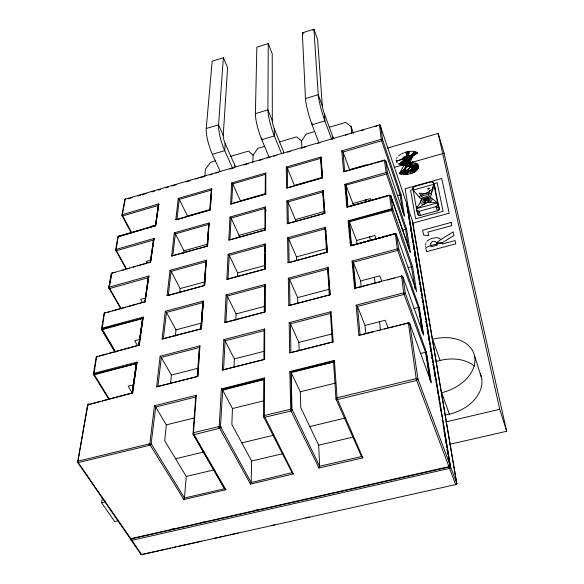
<?xml version="1.0" encoding="UTF-8"?>
<svg xmlns="http://www.w3.org/2000/svg" width="584" height="584" viewBox="0 0 584 584"><rect width="100%" height="100%" fill="white"/><g stroke="black" fill="none" stroke-linecap="round" stroke-linejoin="round"><path stroke-width="0.88" d="M264.64 359.372L264.676 328.996L223.833 339.64L222.307 370.044L264.64 359.372L222.307 370.044M265.297 243.959L265.282 269.005L226.855 279.371L228.11 254.244L265.297 243.959L264.808 245.492L264.603 269.166L226.855 279.371M265.567 206.948L265.559 229.848L228.826 240.031L229.979 217.044L265.567 206.948L265.099 208.415L264.91 230.045L230.782 239.688M265.815 194.012L265.815 172.995L231.687 182.901L230.629 204.013L265.815 194.012L230.629 204.013M264.508 377.943L264.581 416.377L293.358 473.952L250.485 484.078L219.168 427.459L221.365 388.966L264.508 377.943L263.727 379.52L263.486 416.662L292.066 472.639L293.358 473.952M264.596 285.196L264.501 311.914L264.486 286.072L265.005 284.466L226.074 294.942L224.694 322.514L264.975 311.987L265.005 284.466L264.501 311.914L264.975 311.987L264.596 285.196L264.26 312.097M269.056 157.154L261.749 139.664A19.33 3.497 73.5 0 1 255.383 113.668L256.865 47.151L268.246 43.574L267.91 109.887A19.374 3.285 73.6 0 0 274.341 135.926L281.51 153.504M265.194 194.238L265.37 174.412L265.815 172.995M263.888 359.423L264.136 330.675L264.676 328.996M261.771 137.89L261.749 139.664L274.341 135.926L274.312 128.852A6.11 1.037 73.6 0 1 272.305 120.705L267.91 109.887L255.383 113.668M221.365 388.966L222.686 390.243L232.454 408.537L231.841 424.422L251.624 461.024L251.142 482.552L250.485 484.078M252.894 162.483L253.069 155.191L257.902 148.321L264.778 146.292M395.237 234.038L395.295 233.527L350.451 245.849L348.159 220.876L391.557 208.751L392.879 209.291L412.574 266.45L416.618 291.664L396.113 233.746L398.828 249.404L419.195 307.279L423.67 335.187L402.821 276.692L402.332 276.049L401.412 276.32L401.427 275.896L402.23 276.276M137.89 303.884L144.898 301.957L148.891 276.02L108.843 287.284L109.004 288.408L109.682 288.518L148.248 277.714L148.891 276.02L145.219 301.578L104.149 313.236L101.441 329.478L114.581 351.334M234.038 367.139L234.352 358.934L225.096 340.837L223.833 339.64M235.841 320.105L236.075 313.929L227.278 296.066L226.074 294.942M237.506 276.48L237.644 272.903L229.264 255.317L228.11 254.244M239.017 237.126L239.082 235.352L231.082 218.058L229.979 217.044M147.803 263.004L150.387 262.274L154.081 238.44L115.668 249.529L115.822 250.602L116.472 250.697L153.461 240.061L154.081 238.44L150.708 261.858L111.369 273.356L108.806 287.861L120.611 308.381M234.826 167.287L234.914 165.476M150.227 227.402L155.424 225.891L158.841 203.911L121.939 214.81L122.093 215.839L122.72 215.912L158.257 205.466L158.841 203.911L155.738 225.446L117.99 236.754L115.632 250.098L125.721 268.275M402.982 324.361L408.231 323.04L408.252 322.623L409.727 323.499L431.306 382.805L426.378 352.064L405.303 293.299L402.821 276.692L401.391 276.144L354.561 288.262L352.05 261.048L397.215 248.923L398.828 249.404L397.843 250.39L353.32 262.201L352.05 261.048M211.7 188.705L210.262 209.911L175.82 219.701L178.266 198.407L211.7 188.705L210.262 209.911L177.748 219.372M223.562 369.796L225.096 340.837L264.136 330.675M231.658 203.947L232.746 183.865L231.687 182.901M227.986 279.232L229.264 255.317L264.808 245.492M199.962 345.859L199.531 346.619L197.859 376.388L156.607 386.783L160.118 356.24L199.962 345.859L197.859 376.388L158.782 386.301M203.626 304.257L202.896 301.782L200.976 328.668L203.312 301.067L201.407 328.755L162.096 339.027L165.287 311.294L203.312 301.067L201.407 328.755L162.096 339.027M142.058 554.523L141.576 554.581L131.962 540.295L131.612 538.696L130.838 539.667L140.927 554.42L141.576 554.581L455.827 484.567L456.834 483.377L450.556 466.85L449.789 466.587L449.184 467.025L449.461 468.127L455.754 484.917L456.805 483.961L412.508 220.92L406.975 205.524M220.299 171.711L212.379 154.315A19.148 4.322 73.2 0 1 206.24 128.517L212.174 61.218L223.358 57.699L218.54 124.801L223.234 135.415A6.052 1.299 73.2 0 0 225.168 143.503L224.731 150.65L232.52 168.126M223.234 135.415L227.599 67.78L223.358 57.699M206.356 260.267L204.626 285.503L167.09 295.628L169.995 270.326L206.356 260.267L204.035 285.634L169.134 295.234M209.145 222.957L207.568 246.047L171.645 256.011L174.309 232.841L209.145 222.957L206.992 246.222L171.645 256.011M204.218 285.452L205.962 260.953L204.626 285.503L204.035 285.634M207.174 246.017L208.765 223.606L207.568 246.047L206.992 246.222M196.275 395.273L195.72 397.003L193.034 434.007L224.548 488.72L225.913 489.764L183.85 499.51L149.767 444.387L154.424 405.785L196.275 395.273L193.465 432.686L194.122 434.657L225.913 489.764M425.568 244.791L425.648 244.002M209.707 210.123L211.342 189.326M200.786 328.843L202.896 301.782M197.209 376.41L199.531 346.619M396.186 159.914L396.164 160.549M154.424 405.785L155.716 407.041L166.323 424.867L164.71 440.796L186.252 476.449L184.493 498.013L183.85 499.51M204.838 176.222L205.429 169.207L210.517 162.315L215.693 160.782M170.565 383.067L171.375 375.081L161.352 357.423L160.118 356.24M175.331 336.063L175.959 329.851L166.462 312.411L165.287 311.294M179.777 292.183L180.142 288.576L171.119 271.385L169.995 270.326M183.704 253.441L183.982 250.77L175.39 233.848L174.309 232.841M415.012 288.927L411.464 266.618L391.754 210.379L389.448 195.158L346.896 207.123L344.801 184.318L386.258 172.455L387.521 172.981L406.588 229.096L410.289 252.178L390.674 195.582L389.382 195.246L346.896 207.123M163.33 338.829L166.462 312.411L202.809 302.643M172.762 255.894L175.39 233.848L208.685 224.409M153.643 239.046L150.409 261.895M118.318 236.228L155.738 225.446L158.425 204.488M148.431 276.655L144.912 301.592M321.076 156.965L322.572 177.77L286.62 187.99L286.226 167.075L321.076 156.965L320.616 158.388L321.879 178.018L288.467 187.69M401.412 276.32L401.478 275.831L403.814 293.657L425.51 352.247L429.897 379.746M323.237 190.581L322.755 192.07L324.135 213.496L287.284 223.701L286.861 200.903L323.237 190.581L324.865 213.277L287.284 223.701M325.595 227.271L325.091 228.826L326.602 252.303L289.109 262.61L288.73 238.878L287.554 237.797L288.022 262.742L327.368 252.127L325.595 227.271L287.554 237.797M288.825 305.6L329.31 294.935L327.653 269.093L328.179 267.472L288.313 278.196L288.825 305.6L330.121 294.803L328.179 267.472M291.788 352.415L332.303 341.99L330.471 313.411L331.018 311.71L289.146 322.623L289.715 352.875L333.157 341.917L331.018 311.71M144.898 301.957L148.248 277.714M150.387 262.274L153.461 240.061M155.424 225.891L158.257 205.466M195.72 397.003L155.716 407.041L150.971 444.971L77.701 462.725L87.578 404.924L132.758 392.974L137.014 362.087L93.907 373.337L93.228 373.928L108.682 399.164M102.273 400.858L132.356 392.842L137.014 362.087L136.276 363.555L93.644 375.037L93.279 374.68L96.258 356.919L139.357 345.122L143.226 317.068L102.047 328.157L101.39 328.734L114.785 351.495M118.165 236.462L118.041 237.286L119.026 236.454L118.895 236.024L118.165 236.462L116.121 249.112L116.472 250.697L126.472 268.866M118.245 520.782L114.69 521.614L101.616 502.736L102.441 497.327M408.231 323.04L408.311 322.58L416.348 379.615L449.03 466.966L449.665 466.645L449.264 466.39L449.03 466.966M124.713 200.348L121.903 215.372L130.969 232.249M108.806 287.861L111.267 274.779M425.911 200.954L426.356 197.998L429.641 196.684L431.058 195.363L433.795 184.303L413.195 190.048L413.727 191.691M91.717 403.639L88.359 404.508L87.549 405.515L88.688 403.989L87.994 404.289L77.803 461.214L77.314 461.82L130.29 538.798L449.103 466.594L449.863 466.28L450.154 465.368L406.909 204.196L379.972 124.823L125.305 199.144L122.377 214.408L122.72 215.912L131.707 232.797M405.822 174.499L406.354 174.631L408.128 170.375L407.603 170.404L404.617 174.667L407.157 174.55L408.128 170.375L409.15 170.185M412.37 221.453L412.216 220.46M429.262 200.947L428.167 200.765L426.356 197.998L421.509 198.801L420.568 201.976L420.962 203.341A3.752 2.19 -18 0 0 421.991 203.933L422.451 204.035A3.504 2.044 -18 0 0 424.042 203.984L425.933 203.298L427.152 201.991L437.577 202.867L438.883 207.035L436.248 207.758M431.277 194.574L431.058 193.808L433.795 184.303L435.087 188.428M406.354 174.631L407.603 170.404L403.675 169.47L399.39 173.528L401.602 174.214L406.026 170.273M334.355 360.394L333.573 361.992L335.953 398.981L361.525 456.527L362.868 457.849L318.988 468.018L290.774 410.421L289.839 371.577L334.355 360.394L337.151 398.682L362.868 457.849M407.157 174.55L408.647 170.302L409.099 174.2L407.157 174.55L407.588 174.324M104.12 313.812L105.149 312.447L104.521 312.695L102.112 328.887L115.778 352.108M425.867 243.126L426.035 242.747M421.217 195.144L419.166 193.209L425.481 193.559L428.89 193.005L430.131 190.158C430.371 193.143 414.319 195.217 421.509 198.801M318.988 468.018L319.601 466.251L318.674 445.198L300.753 407.617L300.3 391.784L291.161 372.636L289.839 371.577M405.697 156.081C398.2 159.315 406.851 161.396 410.245 161.564L412.779 156.658L408.69 155.526L409.158 151.438L411.019 151.263A11.176 6.139 -18.5 0 1 412.757 151.292L413.319 151.351A12.14 6.672 -18.5 0 1 414.917 151.672L416.764 152.38M396.667 158.337L397.244 157.395M124.662 199.823L125.305 199.144L125.655 199.567M456.352 484.151L456.834 483.377M301.877 148.161L301.585 140.912L306.162 134.065L314.725 131.539M403.675 169.47L406.347 165.892C408.632 166.046 414.786 167.535 410.224 169.827L411.158 173.601L410.421 173.835L409.712 170.024L411.158 173.601C415.071 172.718 421.779 167.148 416.801 163.571L411.253 167.082L417.217 163.856L411.625 167.294L417.889 164.469L411.888 167.55L418.553 165.681L412.027 167.856L418.655 166.695L412.041 168.192L418.159 168.404L411.881 168.564L416.969 170.002L411.552 168.951L415.881 171.017L411.187 169.272L414.428 172.061L410.742 169.572L413.202 172.74L410.224 169.827M111.814 273.4L111.434 273.911L111.369 273.356M421.684 196.611L422.889 195.655M407.464 161.045L403.924 165.411L399.39 173.528L407.844 166.199L400.514 173.908L405.041 170.017L401.062 174.069L405.486 170.148M406.559 160.863L402.96 165.214L402.449 165.104L411.771 156.213L407.004 160.95M412.538 156.614L404.821 165.586L409.187 161.359L405.318 165.681L409.734 161.461L405.814 165.783L403.924 165.411L408.063 161.148L404.369 165.498L412.779 156.658M406.88 166.002L410.756 161.673L410.245 161.564M408.69 166.382L412.72 162.111L413.268 162.257L409.238 166.513M312.893 30.266L313.915 29.2L317.638 39.646L322.302 105.719A6.168 0.759 73.9 0 0 324.39 113.924L333.172 137.7M405.632 160.658L401.507 164.9L401.004 164.776L414.917 151.672L400.201 164.542M400.595 164.666L404.734 160.439M264.91 230.045L265.559 229.848L265.194 207.605M321.879 178.018L322.572 177.77L320.718 157.592M426.999 241.374L427.437 240.944M414.706 186.457L412.873 188.238L416.815 210.59L418.18 214.729L420.509 215.438L437.409 210.802A2.197 1.299 -17.5 0 0 439.27 208.948L434.715 186.61L433.43 182.493L431.123 181.865L414.706 186.457A2.132 1.219 -18.3 0 0 412.873 188.238L413.676 190.691M410.771 166.907L403.493 174.572L402.646 174.441L406.559 170.36L403.493 174.572L404.143 174.638L410.18 166.747L415.078 162.79L416.458 163.374L411.253 167.082M429.809 200.735L430.189 200.378A1.38 0.803 -17.8 0 0 429.722 199.502L429.225 199.458L429.16 198.232C434.905 197.312 430.831 204.152 427.152 201.991M324.135 213.496L324.865 213.277L322.864 191.245M264.603 269.166L265.282 269.005L265.063 254.573M398.697 155.833L399.806 154.95M425.028 202.385L425.495 201.984L425.378 198.268M326.602 252.303L327.368 252.127L325.208 227.972M427.824 240.601L428.254 240.265M403.537 159.994L409.296 155.556L396.324 161.491M411.377 156.052L416.436 152.227M417.399 152.716L412.151 156.403L417.786 152.957L417.086 152.541M329.31 294.935L330.121 294.803L327.77 268.209M402.989 159.6L409.296 155.556M431.123 181.865A2.146 1.226 -17.7 0 1 433.43 182.493L437.964 204.772L436.095 206.634L419.151 211.291A2.19 1.285 -18.2 0 1 416.815 210.59L419.151 211.291L420.509 215.438A2.183 1.292 -18.1 0 1 418.18 214.729L416.48 208.685L421.108 200.903A3.606 2.102 -18 0 1 422.305 199.969L423.853 199.319L424.079 200.502L422.663 201.509L422.925 202.56L424.502 202.619L425.495 201.984M400.215 154.68L400.631 154.41M449.264 466.39L450.154 465.368L417.969 379.147L409.727 323.499L409.209 322.806L408.223 322.937L358.883 335.245L356.116 305.176L403.61 292.818L405.303 293.299L404.274 294.365L357.444 306.396L356.116 305.176M428.714 239.944L429.196 239.644M332.303 341.99L333.157 341.917M425.933 203.298L416.48 208.685L437.577 202.867L429.641 196.684M125.305 199.144L124.976 199.327L125.523 199.137M401.522 153.899L403.5 152.986M427.926 196.188L429.276 194.939L428.795 194.377L423.429 195.428M404.033 215.423L404.486 216L401.084 194.779L382.622 139.744L381.403 139.226L341.728 150.84L343.647 171.74L373.242 163.6M429.714 239.36L430.255 239.097M358.883 335.245L359.525 334.946M289.715 352.875L290.912 352.641L290.438 323.828L289.146 322.623M156.607 386.783L157.906 386.528L161.352 357.423L199.436 347.517M354.561 288.262L361.014 286.839M224.694 322.514L225.877 322.332L227.278 296.066L264.486 286.072L265.245 287.715M288.022 262.742L288.627 262.501M167.09 295.628L168.258 295.475L171.119 271.385L205.875 261.778M430.817 238.856L432.678 238.243M228.826 240.031L229.906 239.936L231.082 218.058L265.099 208.415L266.187 210.919M427.371 196.406L423.283 197.458L421.633 196.969M286.62 187.99L287.613 187.938L287.306 168.046L286.226 167.075M404.581 152.585L405.15 152.395M175.82 219.701L176.886 219.621L179.303 199.363L178.266 198.407M206.24 128.517L218.54 124.801A19.192 4.117 73.2 0 0 224.731 150.65L212.379 154.315M305.461 98.543L318.236 94.681L313.915 29.2L302.337 32.843L305.461 98.543A19.513 2.635 73.8 0 0 312.068 124.728L318.842 142.562M101.791 329.792L142.525 318.455L143.226 317.068L138.824 345.188L108.179 353.554M230.373 156.454L248.507 151.095L253.069 155.191M279.393 141.97L296.592 136.897L301.585 140.912M329.288 127.239L345.567 122.428L351.013 126.363L353.437 133.196M128.276 198.801L132.656 197.516M137.912 195.976L140.532 195.209M142.284 194.691L146.664 193.413M151.913 191.873L154.541 191.107M158.045 190.077L160.673 189.311M165.922 187.771L168.55 187.004M172.054 185.975L176.426 184.69M186.062 181.872L190.435 180.587M195.691 179.047L198.312 178.281M200.064 177.77L204.444 176.485M209.692 174.945L212.321 174.178M215.824 173.149L218.452 172.382M229.833 169.046L234.206 167.769M243.842 164.944L248.215 163.659M259.595 160.33L262.223 159.556M267.472 158.023L270.1 157.249M273.604 156.227L276.232 155.453M287.613 152.125L290.241 151.351M301.621 148.015L305.994 146.737M317.375 143.401L320.003 142.635M331.383 139.299L334.012 138.532M345.392 135.196L348.02 134.422M361.146 130.575L363.774 129.809M375.154 126.472L377.782 125.706M211.262 190.099L179.303 199.363L187.501 216L209.714 209.641M265.37 174.412L232.746 183.865L240.404 200.859L265.691 193.618M119.895 236.206L143.292 229.417M145.891 228.658L148.497 227.906M396.251 161.177L402.763 159.293M387.426 148.073L438.19 133.437L444.088 153.212L506.686 431.277L449.833 444.278M151.103 226.424L155.424 225.183M322.134 177.463L294.402 185.398L287.306 168.046L320.616 158.388L321.251 160.067M366.285 164.819L349.517 169.623L343.078 152.03L341.728 150.84M343.647 171.74L384.265 160.104L385.498 160.425L404.486 216M394.178 167.404L444.088 153.212M115.048 272.283L111.997 272.845L109.317 286.868L109.682 288.518L121.377 309.024M122.808 270.085L125.392 269.355M127.115 268.866L129.699 268.136M133.152 267.158L135.736 266.428M137.459 265.939L146.08 263.493M151.198 259.938L146.095 261.369L146.949 262.968M183.982 250.77L207.371 244.221M239.082 235.352L265.815 227.877M295.424 221.365L295.38 219.606L324.587 211.437M353.079 205.327L352.897 203.517L370.395 198.618L371.008 200.319M413.195 189.442L410.625 190.158L415.589 218.81L443.117 211.277L437.175 182.748L433.751 183.704M397.427 195.603L401.084 194.779M431.656 189.377L433.372 188.902M374.979 163.126L383.637 160.731M391.484 209.43L348.787 221.234L348.159 220.876M425.882 200.538L427.729 200.027M344.801 184.318L345.925 185.121L387.185 173.828L387.521 172.981L385.688 160.637L385.214 160.425M417.845 212.817L419.597 212.335M108.12 312.09L110.741 311.367M112.493 310.885L116.873 309.673M118.625 309.192L125.633 307.264M127.385 306.782L136.138 304.366M412.662 223.176L449.184 213.204L441.723 178.5L405.106 188.742L408.836 211.123M145.701 297.971L140.642 299.351L142.408 302.512M180.142 288.576L205.05 281.787M237.644 272.903L264.866 265.479M296.541 260.428L296.438 256.872L327.106 248.514M356.926 244.01L356.576 240.477L374.884 235.483L376.118 238.871M99.419 355.941L106.427 354.028M402.004 230.176L406.588 229.096M378.344 198.64L347.954 206.846L345.925 185.121L352.897 203.517M380.075 198.173L382.681 197.472M384.418 197.005L387.024 196.297M350.451 245.849L395.215 233.797L396.572 234.345M374.271 239.549L351.035 245.514L348.787 221.234L349.341 221.73L392.521 210.196L392.879 209.291L390.674 195.582L410.289 252.178M327.653 269.093L289.547 279.334L288.313 278.196M226.753 322.098L263.391 312.331M408.063 267.516L412.574 266.45M139.977 339.377L134.7 340.779L137.422 345.472M175.959 329.851L201.356 323.12M236.075 313.929L264.946 306.279M297.76 303.081L297.606 297.628L329.106 289.284M361.233 287.262L360.605 280.94L379.797 275.86L381.68 280.904M406.325 155.877L406.844 155.738L406.486 152.001L409.158 151.438L408.077 155.541L407.851 151.672L407.464 155.614L406.486 152.001L405.734 152.212L406.844 155.738M376.016 239.09L383.009 237.25M384.754 236.79L387.374 236.104M93.477 403.172L100.514 401.317M362.773 286.379L369.796 284.547M371.555 284.094L376.826 282.722M378.578 282.262L381.213 281.576M387.36 279.977L389.995 279.291M391.754 278.831L394.39 278.145M330.471 313.411L290.438 323.828L298.884 342.392L299.118 350.561M102.112 328.887L142.525 318.455L138.824 345.188L142.751 317.74L138.97 345.027L139.357 345.122M413.99 308.52L419.195 307.279M263.983 378.717L222.029 389.499L263.727 379.52L222.686 390.243L220.372 428.057L194.122 434.657L193.034 434.007L193.465 432.686L219.051 426.568L220.752 427.079L251.142 482.552L292.066 472.639M133.451 384.798L128.188 386.148L132.4 393.098M171.375 375.081L198.48 368.132M234.352 358.934L264.121 351.305M298.884 342.392L332.238 333.844M365.847 333.559L365.036 325.434L385.206 320.266L388.126 327.938M361.007 334.917L373.249 331.836M377.622 330.741L380.242 330.077M384.615 328.974L387.243 328.317M388.988 327.879L394.236 326.558M395.989 326.12L401.237 324.799M109.172 398.784L93.973 374.11L136.276 363.555L132.203 392.974L136.51 362.803L132.356 392.842L132.758 392.974M333.844 361.175L290.54 372.044L333.573 361.992L291.161 372.636L291.482 409.026L292.161 409.479L319.601 466.251L361.525 456.527M291.482 409.026L264.442 415.487L263.486 416.662L264.099 417.399L264.859 417.239L291.277 410.939L291.985 410.355L291.161 372.636M420.37 353.524L426.378 352.064M166.323 424.867L194.392 417.932M232.454 408.537L263.267 400.931M300.3 391.784L335.669 383.053M148.796 444.679L151.446 444.03M218.752 427.612L221.365 426.977M290.336 410.158L292.066 409.734M175.733 458.71L204.108 451.906M241.353 442.971L273.276 435.314M309.637 426.59L345.108 418.078M186.252 476.449L213.744 469.959M251.624 461.024L282.948 453.629M318.674 445.198L352.751 437.161M97.667 356.415L96.229 357.503L97.309 356.058L96.645 356.335L93.973 374.11M101.616 502.736L105.164 501.904M445.658 421.969L499.751 409.274L506.686 431.277M170.389 529.535L173.944 528.732M201.473 522.497L204.137 521.892M255.653 510.226L258.318 509.628M449.184 467.025L131.013 538.937L78.373 462.864L77.803 461.214L150.409 443.599L151.373 444.008L184.493 498.013L224.548 488.72L193.377 434.525M142.949 554.318L165.206 549.34M166.987 548.938L170.55 548.142M172.324 547.741L175.886 546.945M177.667 546.544L201.706 541.164M214.175 538.375L217.737 537.579M219.518 537.178L223.081 536.382M224.862 535.981L228.417 535.185M230.198 534.783L238.214 532.995M272.049 525.418L274.721 524.819M305.885 517.84L309.44 517.044M433.357 238.068L435.861 237.724M389.63 195.596L390.871 195.779M428.89 193.005L431.058 193.808M436.423 237.724L436.971 237.754M303.906 32.974L302.337 32.843L302.921 34.441M437.489 237.819L437.993 237.914M405.814 165.783L406.347 165.892M438.46 238.053L439.343 238.425M406.274 203.765L406.909 204.196L412.355 238.703L412.063 236.878M398.222 163.717L398.595 163.914M286.861 200.903L287.985 201.925L295.38 219.606M439.745 238.659L440.132 238.929M408.873 217.095L406.99 205.407L407.442 205.794L450.556 466.85L450.249 468.244L131.962 540.295L131.334 540.39L130.838 539.667M140.649 553.88L141.087 554.333M397.098 162.848L396.886 162.607A10.366 5.694 -18.6 0 1 396.419 161.79M413.195 190.048L419.735 197.808M225.168 143.503L235.089 165.878M297.606 297.628L289.547 279.334L289.963 305.425M296.438 256.872L288.73 238.878L325.091 228.826L326.084 231.315M427.335 197.691L428.671 200.969L428.291 197.341M274.312 128.852L283.576 151.65M365.036 325.434L357.444 306.396L360.131 335.136M384.506 160.49L384.33 160.053L386.447 174.003L405.522 229.22L408.603 248.638M360.605 280.94L353.32 262.201L355.744 288.211M268.246 43.574L272.232 53.837L272.305 120.705M323.704 194.516L322.755 192.07L287.985 201.925L288.328 223.614M351.035 245.514L349.341 221.73L356.576 240.477M331.858 139.693L324.894 120.924A19.557 2.416 73.9 0 1 318.236 94.681L322.302 105.719M365.62 199.348L366.54 201.874M449.381 414.173L441.694 392.689A38.471 26.974 -17.9 0 0 474.69 356.744A38.471 26.974 -17.9 0 0 432.649 339.216L440.081 360.452M474.551 356.014L481.53 377.68M290.555 408.939L290.737 409.625M438.19 133.437L499.751 409.274M416.742 206.59L417.056 208.371M412.523 222.351L419.37 262.72M419.67 264.61L456.805 483.961M444.059 430.977L444.366 432.773M444.665 434.569L444.964 436.358M445.271 438.153L445.57 439.949M445.869 441.745L446.176 443.533M446.775 447.125L446.475 445.329L446.826 447.096M447.081 448.921L447.38 450.709L447.125 448.892M447.986 454.301L447.68 452.505L448.016 454.279M448.892 459.681L449.191 461.477L448.906 459.674M412.647 240.498L412.946 242.294L412.647 240.469M413.246 244.09L413.545 245.886M414.436 251.273L418.743 277.327M419.042 279.123L419.334 280.919M419.633 282.714L419.933 284.51M420.224 286.306L420.524 288.102M420.823 289.898L421.122 291.701M421.414 293.497L421.714 295.292M422.013 297.088L422.305 298.884M422.604 300.68L422.904 302.476M423.203 304.271L423.495 306.067M423.794 307.863L424.539 312.36M424.831 314.156L425.13 315.951M425.429 317.747L425.729 319.543M426.021 321.339L426.32 323.135M426.619 324.93L426.911 326.726M427.211 328.529L427.51 330.325M427.809 332.121L428.101 333.917M428.401 335.712L428.7 337.508M428.992 339.304L429.291 341.1M429.59 342.896L429.882 344.691M430.182 346.494L430.481 348.29M430.78 350.086L431.072 351.882M431.372 353.678L431.671 355.474M431.963 357.269L432.262 359.065M432.561 360.861L432.861 362.657M433.153 364.452L433.452 366.256M434.197 370.745L434.489 372.541M434.788 374.337L435.087 376.132M435.387 377.928L435.679 379.724M435.978 381.52L436.277 383.323M436.569 385.119L436.869 386.915M437.168 388.71L437.467 390.506M437.759 392.302L438.058 394.098M438.358 395.894L438.65 397.689M438.949 399.485L439.248 401.281M439.993 405.778L440.285 407.574M440.584 409.369L440.884 411.165M443.11 424.641L443.855 429.13M444.154 430.926L444.446 432.722M444.745 434.518L445.044 436.314M445.336 438.109L445.636 439.913M445.935 441.708L446.227 443.504M406.99 205.407L409.486 220.672M409.786 222.46L410.077 224.256L409.742 222.489M410.369 226.052L410.669 227.848L410.326 226.088M410.961 229.643L411.253 231.439M411.552 233.235L411.844 235.031L411.486 233.279M412.136 236.827L412.428 238.622M412.727 240.411L413.019 242.207M413.311 244.002L413.611 245.798M413.903 247.594L414.195 249.39M414.494 251.186L414.786 252.982M415.078 254.777L419.341 280.802M419.641 282.598L419.933 284.393M420.224 286.189L420.524 287.985M420.816 289.781L421.108 291.569M421.407 293.365L421.699 295.161M421.991 296.957L422.283 298.752M422.582 300.548L422.874 302.344M423.166 304.14L423.466 305.936M423.758 307.724L424.05 309.52M424.342 311.316L424.641 313.112M425.378 317.601L425.67 319.397M425.962 321.193L426.254 322.988M426.554 324.777L426.846 326.573M427.138 328.369L427.437 330.164M427.729 331.96L429.196 340.939M429.495 342.728L429.787 344.523M430.079 346.319L430.379 348.115M430.671 349.911L430.963 351.707M431.255 353.502L431.554 355.298M431.846 357.094L432.138 358.883M432.437 360.678L432.729 362.474M433.021 364.27L433.321 366.066M433.613 367.862L433.905 369.657M434.197 371.453L434.496 373.249M434.788 375.045L435.08 376.833M444.643 435.175L444.935 436.971M449.351 463.893L449.789 466.587M409.165 218.898L409.457 220.694M410.902 229.687L411.194 231.483M413.224 244.068L413.516 245.864M414.384 251.259L414.676 253.062M414.961 254.858L415.253 256.653M415.545 258.449L415.837 260.252M416.122 262.048L416.414 263.844M423.093 333.566L418.889 307.301L422.349 332.201L418.356 307.403L397.405 249.704L395.295 233.527L351.553 245.521L349.341 221.73M430.846 382.016L426.064 352.123L429.926 379.739M402.858 212.503L400.055 194.873L381.337 139.824L379.388 124.684L380.534 125.429L382.622 139.744L382.294 140.54L343.078 152.03L344.662 171.499M365.416 199.407L365.73 202.122M369.701 236.491L370.227 241.017M374.402 277.196L375.03 282.619M379.52 321.514L380.461 329.653M351.013 126.363L351.787 133.517M425.597 246.01L425.634 246.433M352.714 261.501L355.174 287.992M345.407 184.646L347.458 206.824L345.925 185.121M332.822 136.758L332.968 138.532M324.39 113.924L324.894 120.924L312.068 124.728L311.973 122.976M424.393 198.509L424.502 202.619M283.415 151.249L283.437 153.044M264.91 244.645L265.005 250.967M480.187 373.621A37.829 27.141 -17.6 0 1 480.34 390.221M480.041 390.973A37.829 27.141 -17.6 0 1 445.132 414.99M436.117 361.591A37.829 27.141 -17.6 0 1 474.412 366.146M434.175 186.011A2.139 1.226 -17.6 0 1 434.715 186.61M430.7 243.827L431.08 246.798L437.044 245.2C437.891 240.812 431.518 239.681 430.7 243.827M417.969 379.147L416.845 380.374L337.421 399.558L336.61 399.726L335.953 398.981L336.983 397.784L416.501 378.556L417.969 379.147M412.165 161.98L408.267 166.294L412.72 162.111L412.165 161.98M406.077 160.761L402.004 165.009L401.507 164.9L406.077 160.761M439.27 208.948L437.409 210.802L436.095 206.634A2.205 1.292 -17.5 0 0 437.964 204.772L439.27 208.948M403.916 160.169L399.449 164.287L399.003 164.104L403.916 160.169M440.825 239.579L436.467 242.71L442.103 242.856L453.965 235.454L453.191 231.863L440.825 239.579M429.78 188.362L428.072 189.501L427.816 188.179L429.78 188.362M430.846 245.528L425.802 247.623L426.524 251.66L455.768 243.849L455.06 240.557L442.329 243.966L442.103 242.856L430.846 245.528M451.169 222.446L422.67 230.176L423.553 235.082L428.663 235.702L427.984 232.06L451.848 225.599L451.169 222.446M448.585 457.885L448.286 456.089L448.607 457.878M414.136 249.477L413.837 247.682L414.092 249.463"/></g></svg>
